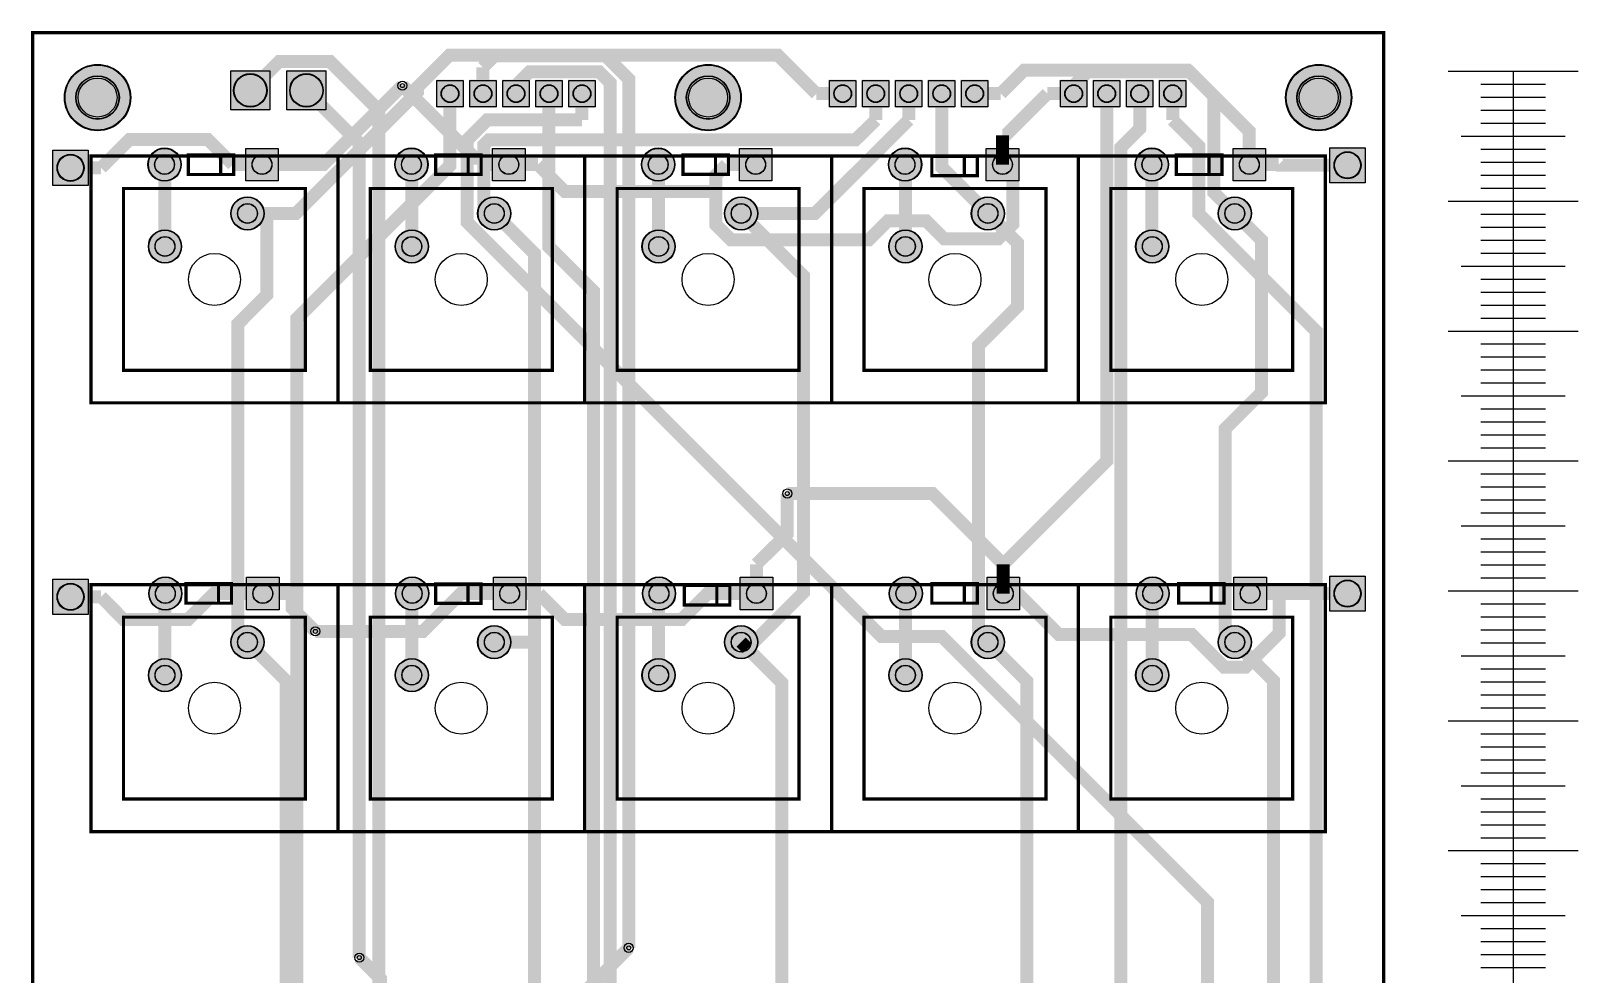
# Model space of a CAD drawing. Header units: millimetres. Extents: x 0 to 119, y -247 to 0.
# Drawn here: x -0.1 to 119, y -72.5 to 0.1 of the extents above; entities that cross this region are included whole.
import ezdxf

# ---------------------------------------------------------------- set-up
doc = ezdxf.new("R2010")
doc.units = ezdxf.units.MM
for name, color, linetype, true_color in [('BoardOutLine', 6, 'Continuous', 0xff00ff), ('BottomLayer', 5, 'Continuous', 0x0000ff), ('BottomSilkLayer', 7, 'Continuous', 0x66cc33), ('BottomSolderMaskLayer', 7, 'Continuous', 0xaa00ff), ('Document', 7, 'Continuous', 0xffffff), ('Hole', 7, 'Continuous', 0x222222), ('Multi-Layer', 7, 'Continuous', 0xc0c0c0), ('TopLayer', 1, 'Continuous', 0xff0000), ('TopSilkLayer', 7, 'Continuous', 0xad8b00), ('TopSolderMaskLayer', 7, 'Continuous', 0x800080)]:
    doc.layers.add(name, color=color, linetype=linetype, true_color=true_color)

msp = doc.modelspace()

# ---------------------------------------------------------------- hatches: boundary and pattern name
at = {"layer": 'BottomSolderMaskLayer'}
for points in [[(2.45, -5, 1), (7.55, -5, 1)], [(15.21, -2.89), (18.31, -2.89), (18.31, -6), (15.21, -6)], [(19.53, -2.89), (22.63, -2.89), (22.63, -6), (19.53, -6)], [(49.45, -5, 1), (54.55, -5, 1)], [(96.45, -5, 1), (101.55, -5, 1)], [(31.06, -3.63), (33.2, -3.63), (33.2, -5.77), (31.06, -5.77)], [(33.6, -3.63), (35.74, -3.63), (35.74, -5.77), (33.6, -5.77)], [(36.14, -3.63), (38.28, -3.63), (38.28, -5.77), (36.14, -5.77)], [(38.68, -3.63), (40.82, -3.63), (40.82, -5.77), (38.68, -5.77)], [(41.22, -3.63), (43.36, -3.63), (43.36, -5.77), (41.22, -5.77)], [(61.29, -3.63), (63.42, -3.63), (63.42, -5.77), (61.29, -5.77)], [(63.83, -3.63), (65.96, -3.63), (65.96, -5.77), (63.83, -5.77)], [(66.37, -3.63), (68.5, -3.63), (68.5, -5.77), (66.37, -5.77)], [(68.91, -3.63), (71.04, -3.63), (71.04, -5.77), (68.91, -5.77)], [(71.45, -3.63), (73.58, -3.63), (73.58, -5.77), (71.45, -5.77)], [(79.07, -3.63), (81.2, -3.63), (81.2, -5.77), (79.07, -5.77)], [(81.61, -3.63), (83.74, -3.63), (83.74, -5.77), (81.61, -5.77)], [(84.15, -3.63), (86.28, -3.63), (86.28, -5.77), (84.15, -5.77)], [(86.69, -3.63), (88.82, -3.63), (88.82, -5.77), (86.69, -5.77)], [(1.52, -9.01), (4.32, -9.01), (4.32, -11.81), (1.52, -11.81)], [(8.88, -10.16, 1), (11.44, -10.16, 1)], [(16.38, -8.88), (18.94, -8.88), (18.94, -11.44), (16.38, -11.44)], [(27.88, -10.16, 1), (30.44, -10.16, 1)], [(35.38, -8.88), (37.94, -8.88), (37.94, -11.44), (35.38, -11.44)], [(46.88, -10.16, 1), (49.44, -10.16, 1)], [(54.38, -8.88), (56.94, -8.88), (56.94, -11.44), (54.38, -11.44)], [(65.88, -10.16, 1), (68.44, -10.16, 1)], [(73.38, -8.88), (75.94, -8.88), (75.94, -11.44), (73.38, -11.44)], [(84.88, -10.16, 1), (87.44, -10.16, 1)], [(92.38, -8.88), (94.94, -8.88), (94.94, -11.44), (92.38, -11.44)], [(99.82, -8.81), (102.62, -8.81), (102.62, -11.61), (99.82, -11.61)], [(15.26, -13.92, 1), (17.82, -13.92, 1)], [(34.26, -13.92, 1), (36.82, -13.92, 1)], [(53.26, -13.92, 1), (55.82, -13.92, 1)], [(72.26, -13.92, 1), (74.82, -13.92, 1)], [(91.26, -13.92, 1), (93.82, -13.92, 1)], [(8.91, -16.46, 1), (11.47, -16.46, 1)], [(27.91, -16.46, 1), (30.47, -16.46, 1)], [(46.91, -16.46, 1), (49.47, -16.46, 1)], [(65.91, -16.46, 1), (68.47, -16.46, 1)], [(84.91, -16.46, 1), (87.47, -16.46, 1)], [(1.52, -42.03), (4.32, -42.03), (4.32, -44.83), (1.52, -44.83)], [(8.95, -43.18, 1), (11.5, -43.18, 1)], [(16.45, -41.9), (19, -41.9), (19, -44.46), (16.45, -44.46)], [(27.95, -43.18, 1), (30.5, -43.18, 1)], [(35.45, -41.9), (38, -41.9), (38, -44.46), (35.45, -44.46)], [(46.95, -43.18, 1), (49.5, -43.18, 1)], [(54.45, -41.9), (57, -41.9), (57, -44.46), (54.45, -44.46)], [(65.95, -43.18, 1), (68.5, -43.18, 1)], [(73.45, -41.9), (76, -41.9), (76, -44.46), (73.45, -44.46)], [(84.95, -43.18, 1), (87.5, -43.18, 1)], [(92.45, -41.9), (95, -41.9), (95, -44.46), (92.45, -44.46)], [(99.82, -41.78), (102.62, -41.78), (102.62, -44.58), (99.82, -44.58)], [(15.26, -46.92, 1), (17.82, -46.92, 1)], [(34.26, -46.92, 1), (36.82, -46.92, 1)], [(53.26, -46.92, 1), (55.82, -46.92, 1)], [(72.26, -46.92, 1), (74.82, -46.92, 1)], [(91.26, -46.92, 1), (93.82, -46.92, 1)], [(8.91, -49.46, 1), (11.47, -49.46, 1)], [(27.91, -49.46, 1), (30.47, -49.46, 1)], [(46.91, -49.46, 1), (49.47, -49.46, 1)], [(65.91, -49.46, 1), (68.47, -49.46, 1)], [(84.91, -49.46, 1), (87.47, -49.46, 1)]]:
    msp.add_hatch(color=256, dxfattribs=at).paths.add_polyline_path(points)
at = {"layer": 'TopSolderMaskLayer'}
for points in [[(2.45, -5, 1), (7.55, -5, 1)], [(15.21, -2.89), (18.31, -2.89), (18.31, -6), (15.21, -6)], [(19.53, -2.89), (22.63, -2.89), (22.63, -6), (19.53, -6)], [(49.45, -5, 1), (54.55, -5, 1)], [(96.45, -5, 1), (101.55, -5, 1)], [(31.06, -3.63), (33.2, -3.63), (33.2, -5.77), (31.06, -5.77)], [(33.6, -3.63), (35.74, -3.63), (35.74, -5.77), (33.6, -5.77)], [(36.14, -3.63), (38.28, -3.63), (38.28, -5.77), (36.14, -5.77)], [(38.68, -3.63), (40.82, -3.63), (40.82, -5.77), (38.68, -5.77)], [(41.22, -3.63), (43.36, -3.63), (43.36, -5.77), (41.22, -5.77)], [(61.29, -3.63), (63.42, -3.63), (63.42, -5.77), (61.29, -5.77)], [(63.83, -3.63), (65.96, -3.63), (65.96, -5.77), (63.83, -5.77)], [(66.37, -3.63), (68.5, -3.63), (68.5, -5.77), (66.37, -5.77)], [(68.91, -3.63), (71.04, -3.63), (71.04, -5.77), (68.91, -5.77)], [(71.45, -3.63), (73.58, -3.63), (73.58, -5.77), (71.45, -5.77)], [(79.07, -3.63), (81.2, -3.63), (81.2, -5.77), (79.07, -5.77)], [(81.61, -3.63), (83.74, -3.63), (83.74, -5.77), (81.61, -5.77)], [(84.15, -3.63), (86.28, -3.63), (86.28, -5.77), (84.15, -5.77)], [(86.69, -3.63), (88.82, -3.63), (88.82, -5.77), (86.69, -5.77)], [(1.52, -9.01), (4.32, -9.01), (4.32, -11.81), (1.52, -11.81)], [(8.88, -10.16, 1), (11.44, -10.16, 1)], [(16.38, -8.88), (18.94, -8.88), (18.94, -11.44), (16.38, -11.44)], [(27.88, -10.16, 1), (30.44, -10.16, 1)], [(35.38, -8.88), (37.94, -8.88), (37.94, -11.44), (35.38, -11.44)], [(46.88, -10.16, 1), (49.44, -10.16, 1)], [(54.38, -8.88), (56.94, -8.88), (56.94, -11.44), (54.38, -11.44)], [(65.88, -10.16, 1), (68.44, -10.16, 1)], [(73.38, -8.88), (75.94, -8.88), (75.94, -11.44), (73.38, -11.44)], [(84.88, -10.16, 1), (87.44, -10.16, 1)], [(92.38, -8.88), (94.94, -8.88), (94.94, -11.44), (92.38, -11.44)], [(99.82, -8.81), (102.62, -8.81), (102.62, -11.61), (99.82, -11.61)], [(15.26, -13.92, 1), (17.82, -13.92, 1)], [(34.26, -13.92, 1), (36.82, -13.92, 1)], [(53.26, -13.92, 1), (55.82, -13.92, 1)], [(72.26, -13.92, 1), (74.82, -13.92, 1)], [(91.26, -13.92, 1), (93.82, -13.92, 1)], [(8.91, -16.46, 1), (11.47, -16.46, 1)], [(27.91, -16.46, 1), (30.47, -16.46, 1)], [(46.91, -16.46, 1), (49.47, -16.46, 1)], [(65.91, -16.46, 1), (68.47, -16.46, 1)], [(84.91, -16.46, 1), (87.47, -16.46, 1)], [(1.52, -42.03), (4.32, -42.03), (4.32, -44.83), (1.52, -44.83)], [(8.95, -43.18, 1), (11.5, -43.18, 1)], [(16.45, -41.9), (19, -41.9), (19, -44.46), (16.45, -44.46)], [(27.95, -43.18, 1), (30.5, -43.18, 1)], [(35.45, -41.9), (38, -41.9), (38, -44.46), (35.45, -44.46)], [(46.95, -43.18, 1), (49.5, -43.18, 1)], [(54.45, -41.9), (57, -41.9), (57, -44.46), (54.45, -44.46)], [(65.95, -43.18, 1), (68.5, -43.18, 1)], [(73.45, -41.9), (76, -41.9), (76, -44.46), (73.45, -44.46)], [(84.95, -43.18, 1), (87.5, -43.18, 1)], [(92.45, -41.9), (95, -41.9), (95, -44.46), (92.45, -44.46)], [(99.82, -41.78), (102.62, -41.78), (102.62, -44.58), (99.82, -44.58)], [(15.26, -46.92, 1), (17.82, -46.92, 1)], [(34.26, -46.92, 1), (36.82, -46.92, 1)], [(53.26, -46.92, 1), (55.82, -46.92, 1)], [(72.26, -46.92, 1), (74.82, -46.92, 1)], [(91.26, -46.92, 1), (93.82, -46.92, 1)], [(8.91, -49.46, 1), (11.47, -49.46, 1)], [(27.91, -49.46, 1), (30.47, -49.46, 1)], [(46.91, -49.46, 1), (49.47, -49.46, 1)], [(65.91, -49.46, 1), (68.47, -49.46, 1)], [(84.91, -49.46, 1), (87.47, -49.46, 1)]]:
    msp.add_hatch(color=256, dxfattribs=at).paths.add_polyline_path(points)

# ---------------------------------------------------------------- linework, layer by layer
for p, q in [((108.97, -2.97), (118.97, -2.97)), ((113.97, -2.97), (113.97, -102.97)), ((111.47, -3.97), (116.47, -3.97)), ((111.47, -4.97), (116.47, -4.97)), ((111.47, -5.97), (116.47, -5.97)), ((111.47, -6.97), (116.47, -6.97)), ((109.97, -7.97), (117.97, -7.97)), ((111.47, -8.97), (116.47, -8.97)), ((111.47, -9.97), (116.47, -9.97)), ((111.47, -10.97), (116.47, -10.97)), ((108.97, -12.97), (118.97, -12.97)), ((108.97, -12.97), (118.97, -12.97)), ((109.97, -12.97), (117.97, -12.97)), ((111.47, -11.97), (116.47, -11.97)), ((111.47, -13.97), (116.47, -13.97)), ((111.47, -14.97), (116.47, -14.97)), ((111.47, -15.97), (116.47, -15.97)), ((111.47, -16.97), (116.47, -16.97)), ((109.97, -17.97), (117.97, -17.97)), ((111.47, -18.97), (116.47, -18.97)), ((111.47, -19.97), (116.47, -19.97)), ((111.47, -20.97), (116.47, -20.97)), ((111.47, -21.97), (116.47, -21.97)), ((108.97, -22.97), (118.97, -22.97)), ((108.97, -22.97), (118.97, -22.97)), ((109.97, -22.97), (117.97, -22.97)), ((111.47, -23.97), (116.47, -23.97)), ((111.47, -24.97), (116.47, -24.97)), ((111.47, -25.97), (116.47, -25.97)), ((111.47, -26.97), (116.47, -26.97)), ((109.97, -27.97), (117.97, -27.97)), ((111.47, -28.97), (116.47, -28.97)), ((111.47, -29.97), (116.47, -29.97)), ((111.47, -30.97), (116.47, -30.97)), ((111.47, -31.97), (116.47, -31.97)), ((108.97, -32.97), (118.97, -32.97)), ((108.97, -32.97), (118.97, -32.97)), ((109.97, -32.97), (117.97, -32.97)), ((111.47, -33.97), (116.47, -33.97)), ((111.47, -34.97), (116.47, -34.97)), ((111.47, -35.97), (116.47, -35.97)), ((109.97, -37.97), (117.97, -37.97)), ((111.47, -36.97), (116.47, -36.97)), ((111.47, -38.97), (116.47, -38.97)), ((111.47, -39.97), (116.47, -39.97)), ((111.47, -40.97), (116.47, -40.97)), ((111.47, -41.97), (116.47, -41.97)), ((108.97, -42.97), (118.97, -42.97)), ((108.97, -42.97), (118.97, -42.97)), ((109.97, -42.97), (117.97, -42.97)), ((111.47, -43.97), (116.47, -43.97)), ((111.47, -44.97), (116.47, -44.97)), ((111.47, -45.97), (116.47, -45.97)), ((111.47, -46.97), (116.47, -46.97)), ((109.97, -47.97), (117.97, -47.97)), ((111.47, -48.97), (116.47, -48.97)), ((111.47, -49.97), (116.47, -49.97)), ((111.47, -50.97), (116.47, -50.97)), ((111.47, -51.97), (116.47, -51.97)), ((108.97, -52.97), (118.97, -52.97)), ((108.97, -52.97), (118.97, -52.97)), ((109.97, -52.97), (117.97, -52.97)), ((111.47, -53.97), (116.47, -53.97)), ((111.47, -54.97), (116.47, -54.97)), ((111.47, -55.97), (116.47, -55.97)), ((111.47, -56.97), (116.47, -56.97)), ((109.97, -57.97), (117.97, -57.97)), ((111.47, -58.97), (116.47, -58.97)), ((111.47, -59.97), (116.47, -59.97)), ((111.47, -60.97), (116.47, -60.97)), ((108.97, -62.97), (118.97, -62.97)), ((108.97, -62.97), (118.97, -62.97)), ((109.97, -62.97), (117.97, -62.97)), ((111.47, -61.97), (116.47, -61.97)), ((111.47, -63.97), (116.47, -63.97)), ((111.47, -64.97), (116.47, -64.97)), ((111.47, -65.97), (116.47, -65.97)), ((111.47, -66.97), (116.47, -66.97)), ((109.97, -67.97), (117.97, -67.97)), ((111.47, -68.97), (116.47, -68.97)), ((111.47, -69.97), (116.47, -69.97)), ((111.47, -70.97), (116.47, -70.97)), ((111.47, -71.97), (116.47, -71.97))]:
    msp.add_line(p, q)
for p in [(113.97, -3.97), (113.97, -4.97), (113.97, -5.97), (113.97, -6.97), (113.97, -7.97), (113.97, -8.97), (113.97, -9.97), (113.97, -10.97), (113.97, -11.97), (113.97, -12.97), (113.97, -13.97), (113.97, -14.97), (113.97, -15.97), (113.97, -16.97), (113.97, -17.97), (113.97, -18.97), (113.97, -19.97), (113.97, -20.97), (113.97, -21.97), (113.97, -22.97), (113.97, -23.97), (113.97, -24.97), (113.97, -25.97), (113.97, -26.97), (113.97, -27.97), (113.97, -28.97), (113.97, -29.97), (113.97, -30.97), (113.97, -31.97), (113.97, -32.97), (113.97, -33.97), (113.97, -34.97), (113.97, -35.97), (113.97, -36.97), (113.97, -37.97), (113.97, -38.97), (113.97, -39.97), (113.97, -40.97), (113.97, -41.97), (113.97, -42.97), (113.97, -43.97), (113.97, -44.97), (113.97, -45.97), (113.97, -46.97), (113.97, -47.97), (113.97, -48.97), (113.97, -49.97), (113.97, -50.97), (113.97, -51.97), (113.97, -52.97), (113.97, -53.97), (113.97, -54.97), (113.97, -55.97), (113.97, -56.97), (113.97, -57.97), (113.97, -58.97), (113.97, -59.97), (113.97, -60.97), (113.97, -61.97), (113.97, -62.97), (113.97, -63.97), (113.97, -64.97), (113.97, -65.97), (113.97, -66.97), (113.97, -67.97), (113.97, -68.97), (113.97, -69.97), (113.97, -70.97), (113.97, -71.97)]:
    msp.add_point(p)
at = {"layer": 'BoardOutLine', "const_width": 0.254}
msp.add_lwpolyline([(0, 0), (104, 0), (104, -247), (0, -247), (0, 0)], close=True, dxfattribs=at)
at = {"layer": 'BottomLayer', "const_width": 1}
for points in [[(16.54, -13.92), (20.27, -13.92), (29.63, -4.56), (29.63, -4.2), (32.08, -1.75), (57.39, -1.75), (60.34, -4.7)], [(74.53, -4.7), (76.33, -2.9), (88.93, -2.9), (90.93, -4.9), (90.93, -12.31), (92.54, -13.92)], [(28.47, -4.08), (22.39, -10.16), (17.66, -10.16)], [(32.13, -4.7), (32.13, -10.23), (20.34, -22.02), (20.34, -78.55), (17.81, -81.08)], [(42.29, -4.7), (42.29, -4.7), (42.29, -6.72)], [(62.36, -4.7), (62.36, -4.7), (60.34, -4.7)], [(64.9, -4.7), (64.9, -4.7), (64.9, -6.72)], [(67.44, -4.7), (67.44, -4.7), (67.44, -6.72)], [(69.98, -4.7), (69.98, -10.36), (73.54, -13.92)], [(72.52, -4.7), (72.52, -4.7), (74.53, -4.7)], [(78.12, -4.7), (74.91, -7.91), (74.66, -7.91)], [(74.72, -40.93), (82.68, -32.97), (82.68, -4.7)], [(80.14, -4.7), (80.14, -4.7), (78.12, -4.7)], [(90.44, -81.23), (90.44, -66.94), (69.99, -46.49), (65.35, -46.49), (33.44, -14.58), (33.44, -8.28), (35, -6.72), (42.29, -6.72)], [(35.54, -13.92), (34.73, -13.11), (34.73, -8.64), (35.12, -8.25), (63.36, -8.25), (64.9, -6.72)], [(67.44, -6.72), (60.23, -13.92), (54.54, -13.92)], [(5.27, -10.41), (7.46, -8.22), (13.47, -8.22), (15.41, -10.16)], [(74.66, -9.03), (74.66, -9.03), (74.66, -7.91)], [(74.66, -9.03), (75.46, -9.83), (75.46, -14.74), (74.31, -15.88), (70.18, -15.88), (68.8, -14.5), (65.83, -14.5), (64.38, -15.95), (53.76, -15.95), (52.6, -14.79), (52.6, -12.22)], [(74.66, -10.16), (74.66, -10.16), (74.66, -9.03)], [(2.92, -10.41), (2.92, -10.41), (5.27, -10.41)], [(17.66, -10.16), (17.66, -10.16), (15.41, -10.16)], [(36.66, -10.16), (36.66, -10.16), (38.91, -10.16)], [(52.6, -12.22), (40.97, -12.22), (38.91, -10.16)], [(52.6, -12.22), (52.6, -10.97), (53.41, -10.16)], [(55.66, -10.16), (55.66, -10.16), (53.41, -10.16)], [(93.66, -10.16), (93.66, -10.16), (95.91, -10.16)], [(101.22, -10.21), (95.96, -10.21), (95.91, -10.16)], [(92.54, -46.92), (91.79, -46.17), (91.79, -30.51), (94.61, -27.69), (94.61, -15.99), (92.54, -13.92)], [(74.72, -40.93), (69.27, -35.48), (58.09, -35.48)], [(74.72, -42.05), (74.72, -42.05), (74.72, -40.93)], [(74.72, -43.18), (74.72, -43.18), (74.72, -42.05)], [(74.72, -42.05), (79, -46.34), (89.23, -46.34), (91.73, -48.84), (93.36, -48.84), (95.97, -46.22), (95.97, -43.18)], [(5.27, -43.43), (7, -45.17), (11.97, -45.17), (13.96, -43.18), (17.72, -43.18)], [(21.77, -46.09), (30.05, -46.09), (32.96, -43.18), (36.72, -43.18)], [(36.72, -43.18), (36.72, -43.18), (38.97, -43.18)], [(38.97, -43.18), (40.96, -45.17), (49.97, -45.17), (51.96, -43.18), (55.72, -43.18)], [(93.72, -43.18), (93.72, -43.18), (95.97, -43.18)], [(101.22, -43.18), (95.97, -43.18), (95.97, -43.18)], [(2.92, -43.43), (2.92, -43.43), (5.27, -43.43)], [(35.11, -81.23), (35.11, -81.23), (45.89, -70.45)], [(23.24, -83.83), (26.78, -80.3), (26.78, -72.84), (25.15, -71.2)]]:
    msp.add_lwpolyline(points, dxfattribs=at)
at = {"layer": 'BottomSilkLayer', "const_width": 0.25}
for points in [[(11.98, -9.42), (15.48, -9.42), (15.48, -10.92), (11.98, -10.92), (11.98, -9.42)], [(31.03, -9.41), (34.53, -9.41), (34.53, -10.91), (31.03, -10.91), (31.03, -9.41)], [(50.07, -9.41), (53.57, -9.41), (53.57, -10.91), (50.07, -10.91), (50.07, -9.41)], [(69.22, -9.52), (72.72, -9.52), (72.72, -11.02), (69.22, -11.02), (69.22, -9.52)], [(88.05, -9.42), (91.55, -9.42), (91.55, -10.92), (88.05, -10.92), (88.05, -9.42)], [(11.81, -42.42), (15.31, -42.42), (15.31, -43.92), (11.81, -43.92), (11.81, -42.42)], [(31.02, -42.43), (34.52, -42.43), (34.52, -43.93), (31.02, -43.93), (31.02, -42.43)], [(50.17, -42.55), (53.67, -42.55), (53.67, -44.06), (50.17, -44.06), (50.17, -42.55)], [(69.22, -42.42), (72.72, -42.42), (72.72, -43.92), (69.22, -43.92), (69.22, -42.42)], [(88.22, -42.42), (91.72, -42.42), (91.72, -43.92), (88.22, -43.92), (88.22, -42.42)]]:
    msp.add_lwpolyline(points, close=True, dxfattribs=at)
for points in [[(14.48, -10.92), (14.48, -10.92), (14.48, -9.42)], [(33.53, -10.91), (33.53, -10.91), (33.53, -9.41)], [(52.57, -10.91), (52.57, -10.91), (52.57, -9.41)], [(71.72, -11.02), (71.72, -11.02), (71.72, -9.52)], [(90.55, -10.92), (90.55, -10.92), (90.55, -9.42)], [(14.31, -43.92), (14.31, -43.92), (14.31, -42.42)], [(33.52, -43.93), (33.52, -43.93), (33.52, -42.43)], [(52.67, -44.04), (52.67, -44.04), (52.67, -42.54)], [(71.72, -43.92), (71.72, -43.92), (71.72, -42.42)], [(90.72, -43.92), (90.72, -43.92), (90.72, -42.42)]]:
    msp.add_lwpolyline(points, dxfattribs=at)
at = {"layer": 'BottomSolderMaskLayer'}
for centre, radius in [((5, -5), 2.55), ((5, -5), 1.68), ((16.76, -4.45), 1.29), ((21.08, -4.45), 1.29), ((52, -5), 2.55), ((52, -5), 1.68), ((99, -5), 2.55), ((99, -5), 1.68), ((32.13, -4.7), 0.683), ((34.67, -4.7), 0.683), ((37.21, -4.7), 0.683), ((39.75, -4.7), 0.683), ((42.29, -4.7), 0.683), ((62.36, -4.7), 0.683), ((64.9, -4.7), 0.683), ((67.44, -4.7), 0.683), ((69.98, -4.7), 0.683), ((72.52, -4.7), 0.683), ((80.14, -4.7), 0.683), ((82.68, -4.7), 0.683), ((85.22, -4.7), 0.683), ((87.76, -4.7), 0.683), ((2.92, -10.41), 1.04), ((10.16, -10.16), 1.28), ((10.16, -10.16), 0.765), ((17.66, -10.16), 0.765), ((29.16, -10.16), 1.28), ((29.16, -10.16), 0.765), ((36.66, -10.16), 0.765), ((48.16, -10.16), 1.28), ((48.16, -10.16), 0.765), ((55.66, -10.16), 0.765), ((67.16, -10.16), 1.28), ((67.16, -10.16), 0.765), ((74.66, -10.16), 0.765), ((86.16, -10.16), 1.28), ((86.16, -10.16), 0.765), ((93.66, -10.16), 0.765), ((101.22, -10.21), 1.04), ((16.54, -13.92), 1.28), ((35.54, -13.92), 1.28), ((54.54, -13.92), 1.28), ((73.54, -13.92), 1.28), ((92.54, -13.92), 1.28), ((16.54, -13.92), 0.765), ((35.54, -13.92), 0.765), ((54.54, -13.92), 0.765), ((73.54, -13.92), 0.765), ((92.54, -13.92), 0.765), ((10.19, -16.46), 1.28), ((29.19, -16.46), 1.28), ((48.19, -16.46), 1.28), ((67.19, -16.46), 1.28), ((86.19, -16.46), 1.28), ((10.19, -16.46), 0.765), ((29.19, -16.46), 0.765), ((48.19, -16.46), 0.765), ((67.19, -16.46), 0.765), ((86.19, -16.46), 0.765), ((2.92, -43.43), 1.04), ((10.22, -43.18), 1.28), ((10.22, -43.18), 0.765), ((17.72, -43.18), 0.765), ((29.22, -43.18), 1.28), ((29.22, -43.18), 0.765), ((36.72, -43.18), 0.765), ((48.22, -43.18), 1.28), ((48.22, -43.18), 0.765), ((55.72, -43.18), 0.765), ((67.22, -43.18), 1.28), ((67.22, -43.18), 0.765), ((74.72, -43.18), 0.765), ((86.22, -43.18), 1.28), ((86.22, -43.18), 0.765), ((93.72, -43.18), 0.765), ((101.22, -43.18), 1.04), ((16.54, -46.92), 1.28), ((16.54, -46.92), 0.765), ((35.54, -46.92), 1.28), ((35.54, -46.92), 0.765), ((54.54, -46.92), 1.28), ((54.54, -46.92), 0.765), ((73.54, -46.92), 1.28), ((73.54, -46.92), 0.765), ((92.54, -46.92), 1.28), ((92.54, -46.92), 0.765), ((10.19, -49.46), 1.28), ((10.19, -49.46), 0.765), ((29.19, -49.46), 1.28), ((29.19, -49.46), 0.765), ((48.19, -49.46), 1.28), ((48.19, -49.46), 0.765), ((67.19, -49.46), 1.28), ((67.19, -49.46), 0.765), ((86.19, -49.46), 1.28), ((86.19, -49.46), 0.765)]:
    msp.add_circle(centre, radius, dxfattribs=at)
at = {"layer": 'Document', "const_width": 0.25}
for points in [[(23.5, -9.5), (23.5, -28.5), (4.5, -28.5), (4.5, -9.5), (23.5, -9.5)], [(42.5, -9.5), (42.5, -28.5), (23.5, -28.5), (23.5, -9.5), (42.5, -9.5)], [(61.5, -9.5), (61.5, -28.5), (42.5, -28.5), (42.5, -9.5), (61.5, -9.5)], [(80.5, -9.5), (80.5, -28.5), (61.5, -28.5), (61.5, -9.5), (80.5, -9.5)], [(99.5, -9.5), (99.5, -28.5), (80.5, -28.5), (80.5, -9.5), (99.5, -9.5)], [(23.5, -42.5), (23.5, -61.5), (4.5, -61.5), (4.5, -42.5), (23.5, -42.5)], [(42.5, -42.5), (42.5, -61.5), (23.5, -61.5), (23.5, -42.5), (42.5, -42.5)], [(61.5, -42.5), (61.5, -61.5), (42.5, -61.5), (42.5, -42.5), (61.5, -42.5)], [(80.5, -42.5), (80.5, -61.5), (61.5, -61.5), (61.5, -42.5), (80.5, -42.5)], [(99.5, -42.5), (99.5, -61.5), (80.5, -61.5), (80.5, -42.5), (99.5, -42.5)]]:
    msp.add_lwpolyline(points, close=True, dxfattribs=at)
at = {"layer": 'Hole'}
for centre in [(28.47, -4.08), (58.09, -35.48), (21.77, -46.09), (25.15, -71.2), (45.89, -70.45)]:
    msp.add_circle(centre, 0.153, dxfattribs=at)
at = {"layer": 'Multi-Layer'}
for points in [[(15.26, -2.95), (18.26, -2.95), (18.26, -5.94), (15.26, -5.94)], [(19.58, -2.95), (22.58, -2.95), (22.58, -5.94), (19.58, -5.94)], [(31.11, -3.68), (33.15, -3.68), (33.15, -5.72), (31.11, -5.72)], [(33.66, -3.68), (35.69, -3.68), (35.69, -5.72), (33.66, -5.72)], [(36.2, -3.68), (38.23, -3.68), (38.23, -5.72), (36.2, -5.72)], [(38.74, -3.68), (40.77, -3.68), (40.77, -5.72), (38.74, -5.72)], [(41.27, -3.68), (43.31, -3.68), (43.31, -5.72), (41.27, -5.72)], [(61.34, -3.68), (63.37, -3.68), (63.37, -5.72), (61.34, -5.72)], [(63.88, -3.68), (65.91, -3.68), (65.91, -5.72), (63.88, -5.72)], [(66.42, -3.68), (68.45, -3.68), (68.45, -5.72), (66.42, -5.72)], [(68.96, -3.68), (70.99, -3.68), (70.99, -5.72), (68.96, -5.72)], [(71.5, -3.68), (73.53, -3.68), (73.53, -5.72), (71.5, -5.72)], [(79.12, -3.68), (81.15, -3.68), (81.15, -5.72), (79.12, -5.72)], [(81.66, -3.68), (83.69, -3.68), (83.69, -5.72), (81.66, -5.72)], [(84.2, -3.68), (86.23, -3.68), (86.23, -5.72), (84.2, -5.72)], [(86.74, -3.68), (88.77, -3.68), (88.77, -5.72), (86.74, -5.72)], [(1.57, -9.06), (4.27, -9.06), (4.27, -11.76), (1.57, -11.76)], [(16.41, -8.91), (18.91, -8.91), (18.91, -11.41), (16.41, -11.41)], [(35.41, -8.91), (37.91, -8.91), (37.91, -11.41), (35.41, -11.41)], [(54.41, -8.91), (56.91, -8.91), (56.91, -11.41), (54.41, -11.41)], [(73.41, -8.91), (75.91, -8.91), (75.91, -11.41), (73.41, -11.41)], [(92.41, -8.91), (94.91, -8.91), (94.91, -11.41), (92.41, -11.41)], [(99.87, -8.86), (102.57, -8.86), (102.57, -11.56), (99.87, -11.56)], [(1.57, -42.08), (4.27, -42.08), (4.27, -44.78), (1.57, -44.78)], [(16.47, -41.93), (18.97, -41.93), (18.97, -44.43), (16.47, -44.43)], [(35.47, -41.93), (37.97, -41.93), (37.97, -44.43), (35.47, -44.43)], [(54.47, -41.93), (56.97, -41.93), (56.97, -44.43), (54.47, -44.43)], [(73.47, -41.93), (75.97, -41.93), (75.97, -44.43), (73.47, -44.43)], [(92.47, -41.93), (94.97, -41.93), (94.97, -44.43), (92.47, -44.43)], [(99.87, -41.83), (102.57, -41.83), (102.57, -44.53), (99.87, -44.53)]]:
    msp.add_lwpolyline(points, close=True, dxfattribs=at)
for centre, radius in [((5, -5), 2.5), ((5, -5), 1.65), ((16.76, -4.45), 1.25), ((21.08, -4.45), 1.25), ((52, -5), 2.5), ((52, -5), 1.65), ((99, -5), 2.5), ((99, -5), 1.65), ((28.47, -4.08), 0.35), ((32.13, -4.7), 0.65), ((34.67, -4.7), 0.65), ((37.21, -4.7), 0.65), ((39.75, -4.7), 0.65), ((42.29, -4.7), 0.65), ((62.36, -4.7), 0.65), ((64.9, -4.7), 0.65), ((67.44, -4.7), 0.65), ((69.98, -4.7), 0.65), ((72.52, -4.7), 0.65), ((80.14, -4.7), 0.65), ((82.68, -4.7), 0.65), ((85.22, -4.7), 0.65), ((87.76, -4.7), 0.65), ((2.92, -10.41), 1), ((10.16, -10.16), 1.25), ((10.16, -10.16), 0.75), ((17.66, -10.16), 0.75), ((29.16, -10.16), 1.25), ((29.16, -10.16), 0.75), ((36.66, -10.16), 0.75), ((48.16, -10.16), 1.25), ((48.16, -10.16), 0.75), ((55.66, -10.16), 0.75), ((67.16, -10.16), 1.25), ((67.16, -10.16), 0.75), ((74.66, -10.16), 0.75), ((86.16, -10.16), 1.25), ((86.16, -10.16), 0.75), ((93.66, -10.16), 0.75), ((101.22, -10.21), 1), ((16.54, -13.92), 1.25), ((35.54, -13.92), 1.25), ((54.54, -13.92), 1.25), ((73.54, -13.92), 1.25), ((92.54, -13.92), 1.25), ((16.54, -13.92), 0.75), ((35.54, -13.92), 0.75), ((54.54, -13.92), 0.75), ((73.54, -13.92), 0.75), ((92.54, -13.92), 0.75), ((10.19, -16.46), 1.25), ((29.19, -16.46), 1.25), ((48.19, -16.46), 1.25), ((67.19, -16.46), 1.25), ((86.19, -16.46), 1.25), ((10.19, -16.46), 0.75), ((29.19, -16.46), 0.75), ((48.19, -16.46), 0.75), ((67.19, -16.46), 0.75), ((86.19, -16.46), 0.75), ((14, -19), 2), ((33, -19), 2), ((52, -19), 2), ((71, -19), 2), ((90, -19), 2), ((58.09, -35.48), 0.35), ((2.92, -43.43), 1), ((10.22, -43.18), 1.25), ((10.22, -43.18), 0.75), ((17.72, -43.18), 0.75), ((29.22, -43.18), 1.25), ((29.22, -43.18), 0.75), ((36.72, -43.18), 0.75), ((48.22, -43.18), 1.25), ((48.22, -43.18), 0.75), ((55.72, -43.18), 0.75), ((67.22, -43.18), 1.25), ((67.22, -43.18), 0.75), ((74.72, -43.18), 0.75), ((86.22, -43.18), 1.25), ((86.22, -43.18), 0.75), ((93.72, -43.18), 0.75), ((101.22, -43.18), 1), ((16.54, -46.92), 1.25), ((16.54, -46.92), 0.75), ((21.77, -46.09), 0.35), ((35.54, -46.92), 1.25), ((35.54, -46.92), 0.75), ((54.54, -46.92), 1.25), ((54.54, -46.92), 0.75), ((73.54, -46.92), 1.25), ((73.54, -46.92), 0.75), ((92.54, -46.92), 1.25), ((92.54, -46.92), 0.75), ((10.19, -49.46), 1.25), ((10.19, -49.46), 0.75), ((29.19, -49.46), 1.25), ((29.19, -49.46), 0.75), ((48.19, -49.46), 1.25), ((48.19, -49.46), 0.75), ((67.19, -49.46), 1.25), ((67.19, -49.46), 0.75), ((86.19, -49.46), 1.25), ((86.19, -49.46), 0.75), ((14, -52), 2), ((33, -52), 2), ((52, -52), 2), ((71, -52), 2), ((90, -52), 2), ((45.89, -70.45), 0.35), ((25.15, -71.2), 0.35)]:
    msp.add_circle(centre, radius, dxfattribs=at)
at = {"layer": 'TopLayer', "const_width": 1}
for points in [[(16.76, -4.45), (18.98, -2.23), (22.9, -2.23), (26.66, -5.99), (26.66, -80.41), (29.19, -82.94)], [(34.67, -2.68), (35.57, -1.78), (44.1, -1.78), (45.89, -3.57), (45.89, -70.45)], [(34.67, -4.7), (34.67, -4.7), (34.67, -2.68)], [(50.73, -82.94), (44.47, -76.67), (44.47, -3.88), (43.61, -3.02), (38.26, -3.02), (37.21, -4.07), (37.21, -4.7)], [(93.66, -10.16), (93.66, -7.61), (89.07, -3.02), (81.2, -3.02), (80.14, -4.09), (80.14, -4.7)], [(25.15, -71.2), (25.15, -8.51), (21.08, -4.45)], [(34.41, -10.16), (34.41, -10.02), (28.47, -4.08)], [(39.75, -4.7), (39.75, -16.49), (43.18, -19.92), (43.18, -78.61)], [(74.72, -173.9), (83.77, -164.85), (83.77, -8.84), (85.22, -7.39), (85.22, -4.7)], [(87.76, -4.7), (87.76, -4.7), (87.76, -6.72)], [(87.76, -6.72), (89.77, -8.73), (89.77, -13.95), (98.81, -22.99), (98.81, -204.38), (101.24, -206.82)], [(10.19, -16.46), (10.19, -10.19), (10.16, -10.16)], [(29.19, -16.46), (29.19, -10.19), (29.16, -10.16)], [(36.66, -10.16), (36.66, -10.16), (34.41, -10.16)], [(48.19, -16.46), (48.19, -10.19), (48.16, -10.16)], [(67.19, -16.46), (67.19, -10.19), (67.16, -10.16)], [(86.19, -16.46), (86.16, -16.43), (86.16, -10.16)], [(16.54, -13.92), (18.03, -13.92), (18.03, -20.19), (15.81, -22.42), (15.81, -46.19), (16.54, -46.92)], [(38.64, -46.92), (38.64, -17.02), (35.54, -13.92)], [(55.03, -47.41), (59.34, -43.1), (59.34, -18.72), (54.54, -13.92)], [(73.54, -13.92), (75.82, -16.2), (75.82, -21.08), (72.81, -24.09), (72.81, -46.19), (73.54, -46.92)], [(55.72, -40.93), (58.09, -38.57), (58.09, -35.48)], [(55.72, -43.18), (55.72, -43.18), (55.72, -40.93)], [(10.22, -43.18), (10.19, -43.21), (10.19, -49.46)], [(17.72, -43.18), (17.72, -43.18), (19.97, -43.18)], [(19.97, -43.18), (19.97, -44.29), (21.77, -46.09)], [(29.22, -43.18), (29.19, -43.21), (29.19, -49.46)], [(48.22, -43.18), (48.19, -43.21), (48.19, -49.46)], [(67.22, -43.18), (67.19, -43.21), (67.19, -49.46)], [(86.22, -43.18), (86.19, -43.21), (86.19, -49.46)], [(16.54, -46.92), (19.52, -49.9), (19.52, -169.56), (15.76, -173.31), (15.76, -179.14), (16.54, -179.92)], [(38.64, -46.92), (38.64, -46.92), (35.54, -46.92)], [(35.69, -180.07), (36.33, -180.07), (38.64, -177.76), (38.64, -46.92)], [(55.03, -47.41), (55.03, -47.41), (54.54, -46.92)], [(73.54, -46.92), (76.54, -49.92), (76.54, -169.54), (72.76, -173.31), (72.76, -179.14), (73.54, -179.92)], [(92.54, -46.92), (95.51, -49.89), (95.51, -147.13), (89.5, -153.13), (89.5, -176.88), (92.54, -179.92)], [(54.69, -180.07), (55.33, -180.07), (57.67, -177.73), (57.67, -50.05), (55.03, -47.41)]]:
    msp.add_lwpolyline(points, dxfattribs=at)
at = {"layer": 'TopSilkLayer', "const_width": 0.254}
for points in [[(104, -247), (0, -247), (0, 0)], [(104, -237), (104, 0), (0, 0)], [(104, -247), (104, 0), (0, 0)]]:
    msp.add_lwpolyline(points, dxfattribs=at)
at = {"layer": 'TopSilkLayer'}
for points, const_width in [([(4.5, -9.5), (23.5, -9.5), (23.5, -28.5), (4.5, -28.5), (4.5, -9.5)], 0.254), ([(23.5, -9.5), (42.5, -9.5), (42.5, -28.5), (23.5, -28.5), (23.5, -9.5)], 0.254), ([(42.5, -9.5), (61.5, -9.5), (61.5, -28.5), (42.5, -28.5), (42.5, -9.5)], 0.254), ([(61.5, -9.5), (80.5, -9.5), (80.5, -28.5), (61.5, -28.5), (61.5, -9.5)], 0.254), ([(80.5, -9.5), (99.5, -9.5), (99.5, -28.5), (80.5, -28.5), (80.5, -9.5)], 0.254), ([(14, -26), (7, -26), (7, -12), (21, -12), (21, -26), (14, -26)], 0.25), ([(33, -26), (26, -26), (26, -12), (40, -12), (40, -26), (33, -26)], 0.25), ([(52, -26), (45, -26), (45, -12), (59, -12), (59, -26), (52, -26)], 0.25), ([(71, -26), (64, -26), (64, -12), (78, -12), (78, -26), (71, -26)], 0.25), ([(90, -26), (83, -26), (83, -12), (97, -12), (97, -26), (90, -26)], 0.25), ([(4.5, -42.5), (23.5, -42.5), (23.5, -61.5), (4.5, -61.5), (4.5, -42.5)], 0.254), ([(4.5, -42.5), (23.5, -42.5), (23.5, -61.5), (4.5, -61.5), (4.5, -42.5)], 0.254), ([(23.5, -42.5), (42.5, -42.5), (42.5, -61.5), (23.5, -61.5), (23.5, -42.5)], 0.254), ([(23.5, -42.5), (42.5, -42.5), (42.5, -61.5), (23.5, -61.5), (23.5, -42.5)], 0.254), ([(42.5, -42.5), (61.5, -42.5), (61.5, -61.5), (42.5, -61.5), (42.5, -42.5)], 0.254), ([(42.5, -42.5), (61.5, -42.5), (61.5, -61.5), (42.5, -61.5), (42.5, -42.5)], 0.254), ([(61.5, -42.5), (80.5, -42.5), (80.5, -61.5), (61.5, -61.5), (61.5, -42.5)], 0.254), ([(61.5, -42.5), (80.5, -42.5), (80.5, -61.5), (61.5, -61.5), (61.5, -42.5)], 0.254), ([(80.5, -42.5), (99.5, -42.5), (99.5, -61.5), (80.5, -61.5), (80.5, -42.5)], 0.254), ([(80.5, -42.5), (99.5, -42.5), (99.5, -61.5), (80.5, -61.5), (80.5, -42.5)], 0.254), ([(14, -59), (7, -59), (7, -45), (21, -45), (21, -59), (14, -59)], 0.25), ([(33, -59), (26, -59), (26, -45), (40, -45), (40, -59), (33, -59)], 0.25), ([(52, -59), (45, -59), (45, -45), (59, -45), (59, -59), (52, -59)], 0.25), ([(71, -59), (64, -59), (64, -45), (78, -45), (78, -59), (71, -59)], 0.25), ([(90, -59), (83, -59), (83, -45), (97, -45), (97, -59), (90, -59)], 0.25)]:
    msp.add_lwpolyline(points, close=True, dxfattribs=dict(at, const_width=const_width))
for centre in [(5, -5), (5, -5), (5, -5), (52, -5), (52, -5), (52, -5), (99, -5), (99, -5), (99, -5)]:
    msp.add_circle(centre, 1.5, dxfattribs=at)
at = {"layer": 'TopSolderMaskLayer'}
for centre, radius in [((5, -5), 2.55), ((5, -5), 1.68), ((16.76, -4.45), 1.29), ((21.08, -4.45), 1.29), ((52, -5), 2.55), ((52, -5), 1.68), ((99, -5), 2.55), ((99, -5), 1.68), ((32.13, -4.7), 0.683), ((34.67, -4.7), 0.683), ((37.21, -4.7), 0.683), ((39.75, -4.7), 0.683), ((42.29, -4.7), 0.683), ((62.36, -4.7), 0.683), ((64.9, -4.7), 0.683), ((67.44, -4.7), 0.683), ((69.98, -4.7), 0.683), ((72.52, -4.7), 0.683), ((80.14, -4.7), 0.683), ((82.68, -4.7), 0.683), ((85.22, -4.7), 0.683), ((87.76, -4.7), 0.683), ((2.92, -10.41), 1.04), ((10.16, -10.16), 1.28), ((10.16, -10.16), 0.765), ((17.66, -10.16), 0.765), ((29.16, -10.16), 1.28), ((29.16, -10.16), 0.765), ((36.66, -10.16), 0.765), ((48.16, -10.16), 1.28), ((48.16, -10.16), 0.765), ((55.66, -10.16), 0.765), ((67.16, -10.16), 1.28), ((67.16, -10.16), 0.765), ((74.66, -10.16), 0.765), ((86.16, -10.16), 1.28), ((86.16, -10.16), 0.765), ((93.66, -10.16), 0.765), ((101.22, -10.21), 1.04), ((16.54, -13.92), 1.28), ((35.54, -13.92), 1.28), ((54.54, -13.92), 1.28), ((73.54, -13.92), 1.28), ((92.54, -13.92), 1.28), ((16.54, -13.92), 0.765), ((35.54, -13.92), 0.765), ((54.54, -13.92), 0.765), ((73.54, -13.92), 0.765), ((92.54, -13.92), 0.765), ((10.19, -16.46), 1.28), ((29.19, -16.46), 1.28), ((48.19, -16.46), 1.28), ((67.19, -16.46), 1.28), ((86.19, -16.46), 1.28), ((10.19, -16.46), 0.765), ((29.19, -16.46), 0.765), ((48.19, -16.46), 0.765), ((67.19, -16.46), 0.765), ((86.19, -16.46), 0.765), ((2.92, -43.43), 1.04), ((10.22, -43.18), 1.28), ((10.22, -43.18), 0.765), ((17.72, -43.18), 0.765), ((29.22, -43.18), 1.28), ((29.22, -43.18), 0.765), ((36.72, -43.18), 0.765), ((48.22, -43.18), 1.28), ((48.22, -43.18), 0.765), ((55.72, -43.18), 0.765), ((67.22, -43.18), 1.28), ((67.22, -43.18), 0.765), ((74.72, -43.18), 0.765), ((86.22, -43.18), 1.28), ((86.22, -43.18), 0.765), ((93.72, -43.18), 0.765), ((101.22, -43.18), 1.04), ((16.54, -46.92), 1.28), ((16.54, -46.92), 0.765), ((35.54, -46.92), 1.28), ((35.54, -46.92), 0.765), ((54.54, -46.92), 1.28), ((54.54, -46.92), 0.765), ((73.54, -46.92), 1.28), ((73.54, -46.92), 0.765), ((92.54, -46.92), 1.28), ((92.54, -46.92), 0.765), ((10.19, -49.46), 1.28), ((10.19, -49.46), 0.765), ((29.19, -49.46), 1.28), ((29.19, -49.46), 0.765), ((48.19, -49.46), 1.28), ((48.19, -49.46), 0.765), ((67.19, -49.46), 1.28), ((67.19, -49.46), 0.765), ((86.19, -49.46), 1.28), ((86.19, -49.46), 0.765)]:
    msp.add_circle(centre, radius, dxfattribs=at)

doc.saveas('drawing.dxf')
